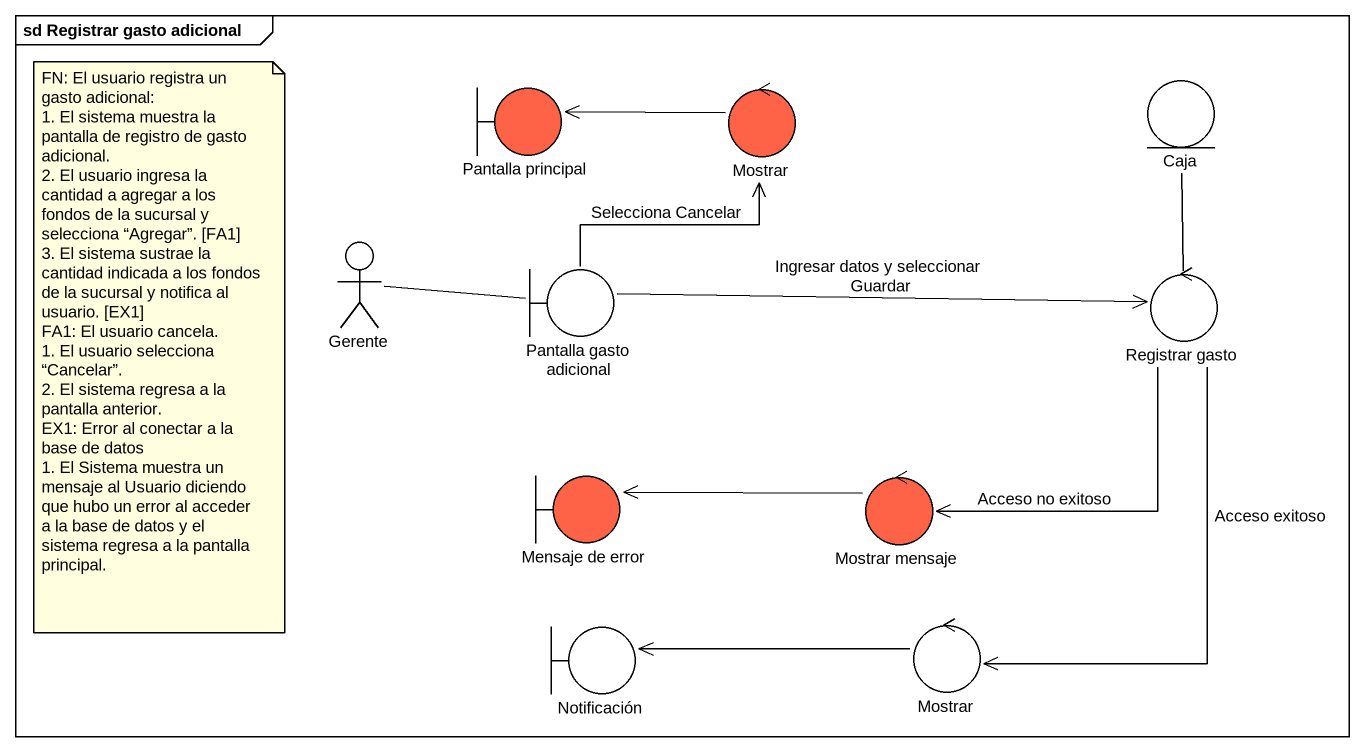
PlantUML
@startuml
mainframe sd Registrar gasto adicional
boundary "Pantalla principal" as Pantalla_principal #FF6347
control Mostrar #FF6347
entity Caja
actor Gerente
boundary "Pantalla gasto adicional" as Pantalla_gasto_adicional
control "Registrar gasto" as Registrar_gasto
boundary "Mensaje de error" as Mensaje_de_error #FF6347
control "Mostrar mensaje" as Mostrar_mensaje #FF6347
boundary Notificación
control "Mostrar" as Mostrar_2
Mostrar -left-> Pantalla_principal
Gerente -right- Pantalla_gasto_adicional
Pantalla_gasto_adicional -up-> Mostrar : Selecciona Cancelar
Pantalla_gasto_adicional -right-> Registrar_gasto : Ingresar datos y seleccionar Guardar
Registrar_gasto -up- Caja
Registrar_gasto --> Mostrar_mensaje : Acceso no exitoso
Registrar_gasto --> Mostrar_2 : Acceso exitoso
Mostrar_mensaje -left-> Mensaje_de_error
Mostrar_2 -left-> Notificación
note as N1
  FN: El usuario registra un gasto adicional:
  1. El sistema muestra la pantalla de registro de gasto adicional.
  2. El usuario ingresa la cantidad a agregar a los fondos de la sucursal y selecciona “Agregar”. [FA1]
  3. El sistema sustrae la cantidad indicada a los fondos de la sucursal y notifica al usuario. [EX1]
  FA1: El usuario cancela.
  1. El usuario selecciona “Cancelar”.
  2. El sistema regresa a la pantalla anterior.
  EX1: Error al conectar a la base de datos
  1. El Sistema muestra un mensaje al Usuario diciendo que hubo un error al acceder a la base de datos y el sistema regresa a la pantalla principal.
end note
@enduml
